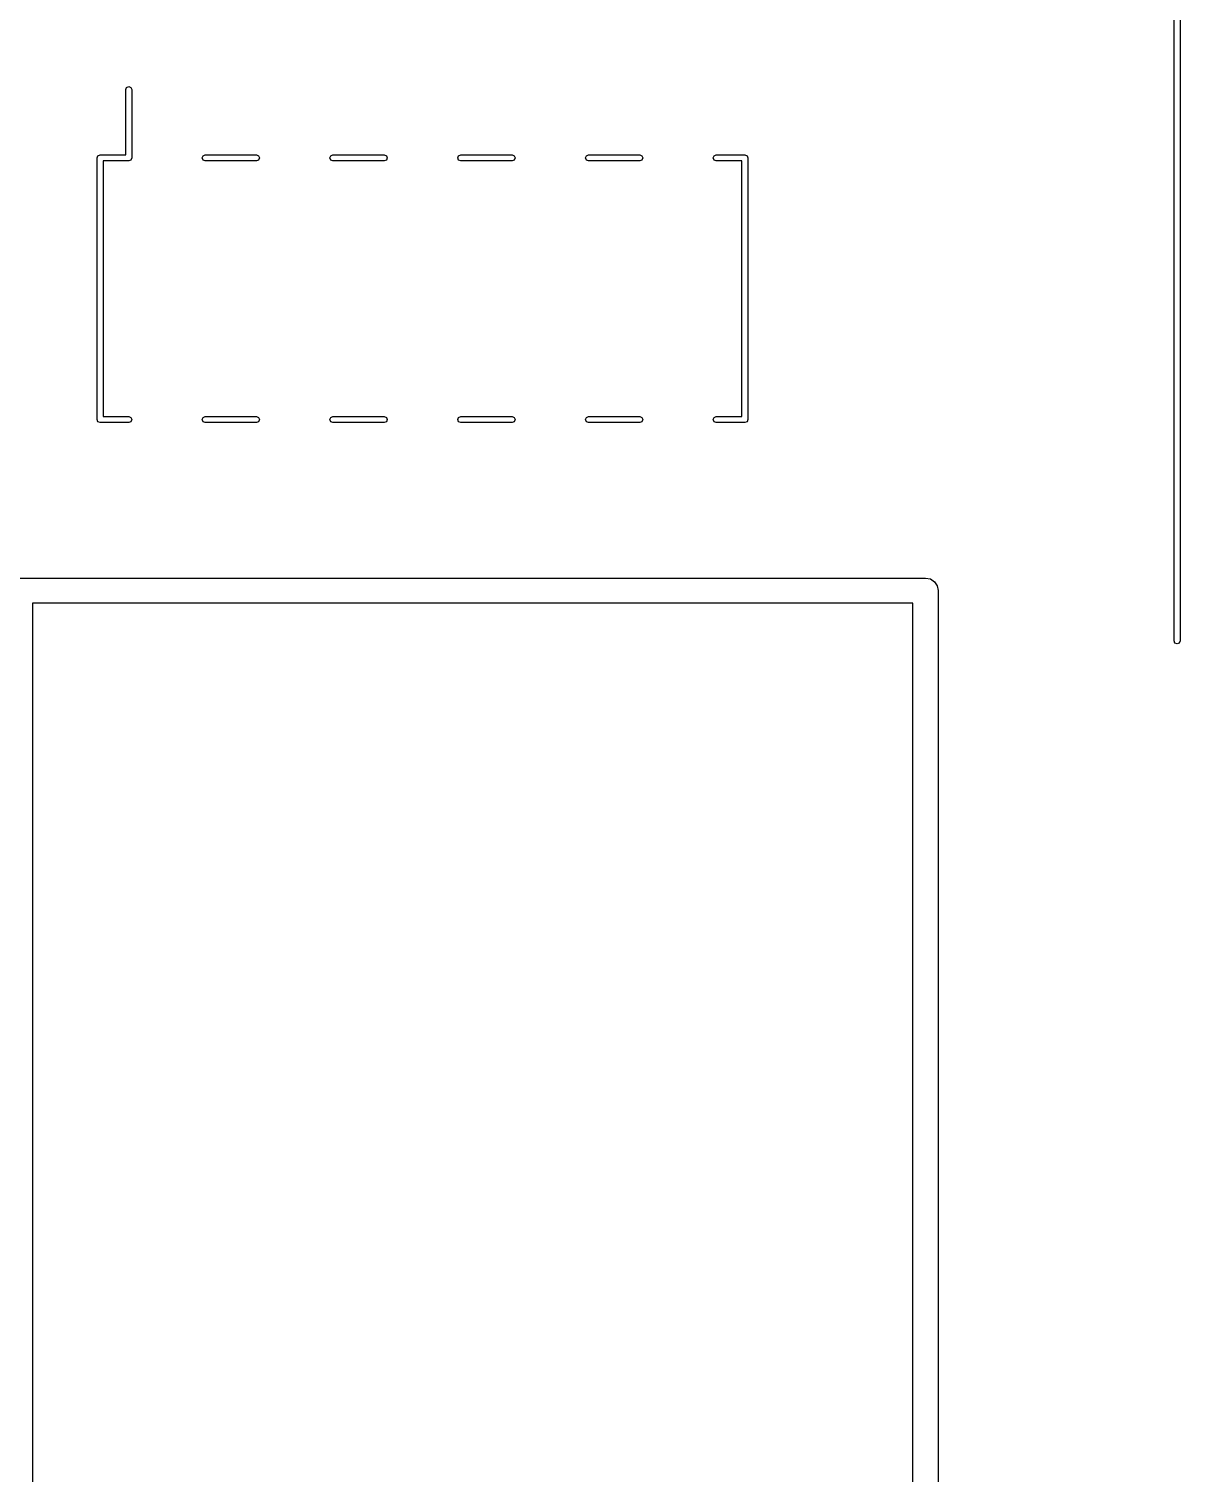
# Model space of a CAD drawing. Extents: x -3.77 to 3.77, y 0.07 to 7.77.
# Drawn here: x -2.237 to -1.336, y 4.467 to 5.597 of the extents above; entities that cross this region are included whole.
import ezdxf

# ---------------------------------------------------------------- set-up
doc = ezdxf.new("R2010")
doc.units = 0
doc.header["$MEASUREMENT"] = 0
doc.layers.add('BLACK', color=7, linetype='CONTINUOUS')

msp = doc.modelspace()

# ---------------------------------------------------------------- linework, layer by layer
at = {"layer": 'BLACK', "linetype": 'CONTINUOUS'}
for p, q in [((-1.34094, 5.11811), (-1.34094, 6.37795)), ((-1.33622, 6.37795), (-1.33622, 5.11811)), ((-2.16142, 5.54961), (-2.16073, 5.55128)), ((-2.16142, 5.49843), (-2.16142, 5.54961)), ((-2.16073, 5.55128), (-2.15906, 5.55197)), ((-2.15906, 5.55197), (-2.15738, 5.55128)), ((-2.15738, 5.55128), (-2.15669, 5.54961)), ((-2.15669, 5.54961), (-2.15669, 5.49606)), ((-2.18386, 5.49606), (-2.18317, 5.49773)), ((-2.18386, 5.29134), (-2.18386, 5.49606)), ((-2.18317, 5.49773), (-2.1815, 5.49843)), ((-2.1815, 5.49843), (-2.16142, 5.49843)), ((-2.15906, 5.4937), (-2.17913, 5.4937)), ((-2.17913, 5.4937), (-2.17913, 5.2937)), ((-2.15738, 5.49439), (-2.15906, 5.4937)), ((-2.15669, 5.49606), (-2.15738, 5.49439)), ((-2.10157, 5.49606), (-2.10088, 5.49773)), ((-2.10088, 5.49439), (-2.10157, 5.49606)), ((-2.10088, 5.49773), (-2.09921, 5.49843)), ((-2.09921, 5.4937), (-2.10088, 5.49439)), ((-2.09921, 5.49843), (-2.05906, 5.49843)), ((-2.05906, 5.4937), (-2.09921, 5.4937)), ((-2.05906, 5.49843), (-2.05738, 5.49773)), ((-2.05738, 5.49439), (-2.05906, 5.4937)), ((-2.05738, 5.49773), (-2.05669, 5.49606)), ((-2.05669, 5.49606), (-2.05738, 5.49439)), ((-2.00157, 5.49606), (-2.00088, 5.49773)), ((-2.00088, 5.49439), (-2.00157, 5.49606)), ((-2.00088, 5.49773), (-1.99921, 5.49843)), ((-1.99921, 5.4937), (-2.00088, 5.49439)), ((-1.99921, 5.49843), (-1.95906, 5.49843)), ((-1.95906, 5.4937), (-1.99921, 5.4937)), ((-1.95906, 5.49843), (-1.95738, 5.49773)), ((-1.95738, 5.49439), (-1.95906, 5.4937)), ((-1.95738, 5.49773), (-1.95669, 5.49606)), ((-1.95669, 5.49606), (-1.95738, 5.49439)), ((-1.90157, 5.49606), (-1.90088, 5.49773)), ((-1.90088, 5.49439), (-1.90157, 5.49606)), ((-1.90088, 5.49773), (-1.89921, 5.49843)), ((-1.89921, 5.4937), (-1.90088, 5.49439)), ((-1.89921, 5.49843), (-1.85906, 5.49843)), ((-1.85906, 5.4937), (-1.89921, 5.4937)), ((-1.85906, 5.49843), (-1.85738, 5.49773)), ((-1.85738, 5.49439), (-1.85906, 5.4937)), ((-1.85738, 5.49773), (-1.85669, 5.49606)), ((-1.85669, 5.49606), (-1.85738, 5.49439)), ((-1.80157, 5.49606), (-1.80088, 5.49773)), ((-1.80088, 5.49439), (-1.80157, 5.49606)), ((-1.80088, 5.49773), (-1.79921, 5.49843)), ((-1.79921, 5.4937), (-1.80088, 5.49439)), ((-1.79921, 5.49843), (-1.75906, 5.49843)), ((-1.75906, 5.4937), (-1.79921, 5.4937)), ((-1.75906, 5.49843), (-1.75738, 5.49773)), ((-1.75738, 5.49439), (-1.75906, 5.4937)), ((-1.75738, 5.49773), (-1.75669, 5.49606)), ((-1.75669, 5.49606), (-1.75738, 5.49439)), ((-1.70157, 5.49606), (-1.70088, 5.49773)), ((-1.70088, 5.49439), (-1.70157, 5.49606)), ((-1.70088, 5.49773), (-1.69921, 5.49843)), ((-1.69921, 5.4937), (-1.70088, 5.49439)), ((-1.69921, 5.49843), (-1.67677, 5.49843)), ((-1.67913, 5.4937), (-1.69921, 5.4937)), ((-1.67913, 5.2937), (-1.67913, 5.4937)), ((-1.67677, 5.49843), (-1.6751, 5.49773)), ((-1.6751, 5.49773), (-1.67441, 5.49606)), ((-1.67441, 5.49606), (-1.67441, 5.29134)), ((-2.18317, 5.28967), (-2.18386, 5.29134)), ((-2.1815, 5.28898), (-2.18317, 5.28967)), ((-2.17913, 5.2937), (-2.15906, 5.2937)), ((-2.15906, 5.2937), (-2.15738, 5.29301)), ((-2.15738, 5.28967), (-2.15906, 5.28898)), ((-2.15738, 5.29301), (-2.15669, 5.29134)), ((-2.15669, 5.29134), (-2.15738, 5.28967)), ((-2.10157, 5.29134), (-2.10088, 5.29301)), ((-2.10088, 5.28967), (-2.10157, 5.29134)), ((-2.10088, 5.29301), (-2.09921, 5.2937)), ((-2.09921, 5.28898), (-2.10088, 5.28967)), ((-2.09921, 5.2937), (-2.05906, 5.2937)), ((-2.05906, 5.2937), (-2.05738, 5.29301)), ((-2.05738, 5.28967), (-2.05906, 5.28898)), ((-2.05738, 5.29301), (-2.05669, 5.29134)), ((-2.05669, 5.29134), (-2.05738, 5.28967)), ((-2.00157, 5.29134), (-2.00088, 5.29301)), ((-2.00088, 5.28967), (-2.00157, 5.29134)), ((-2.00088, 5.29301), (-1.99921, 5.2937)), ((-1.99921, 5.28898), (-2.00088, 5.28967)), ((-1.99921, 5.2937), (-1.95906, 5.2937)), ((-1.95906, 5.2937), (-1.95738, 5.29301)), ((-1.95738, 5.28967), (-1.95906, 5.28898)), ((-1.95738, 5.29301), (-1.95669, 5.29134)), ((-1.95669, 5.29134), (-1.95738, 5.28967)), ((-1.90157, 5.29134), (-1.90088, 5.29301)), ((-1.90088, 5.28967), (-1.90157, 5.29134)), ((-1.90088, 5.29301), (-1.89921, 5.2937)), ((-1.89921, 5.28898), (-1.90088, 5.28967)), ((-1.89921, 5.2937), (-1.85906, 5.2937)), ((-1.85906, 5.2937), (-1.85738, 5.29301)), ((-1.85738, 5.28967), (-1.85906, 5.28898)), ((-1.85738, 5.29301), (-1.85669, 5.29134)), ((-1.85669, 5.29134), (-1.85738, 5.28967)), ((-1.80157, 5.29134), (-1.80088, 5.29301)), ((-1.80088, 5.28967), (-1.80157, 5.29134)), ((-1.80088, 5.29301), (-1.79921, 5.2937)), ((-1.79921, 5.28898), (-1.80088, 5.28967)), ((-1.79921, 5.2937), (-1.75906, 5.2937)), ((-1.75906, 5.2937), (-1.75738, 5.29301)), ((-1.75738, 5.28967), (-1.75906, 5.28898)), ((-1.75738, 5.29301), (-1.75669, 5.29134)), ((-1.75669, 5.29134), (-1.75738, 5.28967)), ((-1.70157, 5.29134), (-1.70088, 5.29301)), ((-1.70088, 5.28967), (-1.70157, 5.29134)), ((-1.70088, 5.29301), (-1.69921, 5.2937)), ((-1.69921, 5.28898), (-1.70088, 5.28967)), ((-1.69921, 5.2937), (-1.67913, 5.2937)), ((-1.6751, 5.28967), (-1.67677, 5.28898)), ((-1.67441, 5.29134), (-1.6751, 5.28967)), ((-2.15906, 5.28898), (-2.1815, 5.28898)), ((-2.05906, 5.28898), (-2.09921, 5.28898)), ((-1.95906, 5.28898), (-1.99921, 5.28898)), ((-1.85906, 5.28898), (-1.89921, 5.28898)), ((-1.75906, 5.28898), (-1.79921, 5.28898)), ((-1.67677, 5.28898), (-1.69921, 5.28898)), ((-2.95276, 5.16732), (-1.53543, 5.16732)), ((-1.53543, 5.16732), (-1.53167, 5.16657)), ((-1.53167, 5.16657), (-1.52847, 5.16444)), ((-1.52847, 5.16444), (-1.52634, 5.16125)), ((-1.52634, 5.16125), (-1.52559, 5.15748)), ((-1.52559, 5.15748), (-1.52559, 3.34646)), ((-1.54528, 5.14764), (-2.23425, 5.14764)), ((-2.23425, 5.14764), (-2.23425, 4.34055)), ((-1.54528, 3.3563), (-1.54528, 5.14764)), ((-1.34025, 5.11644), (-1.34094, 5.11811)), ((-1.33858, 5.11575), (-1.34025, 5.11644)), ((-1.33691, 5.11644), (-1.33858, 5.11575)), ((-1.33622, 5.11811), (-1.33691, 5.11644))]:
    msp.add_line(p, q, dxfattribs=at)

doc.saveas('drawing.dxf')
